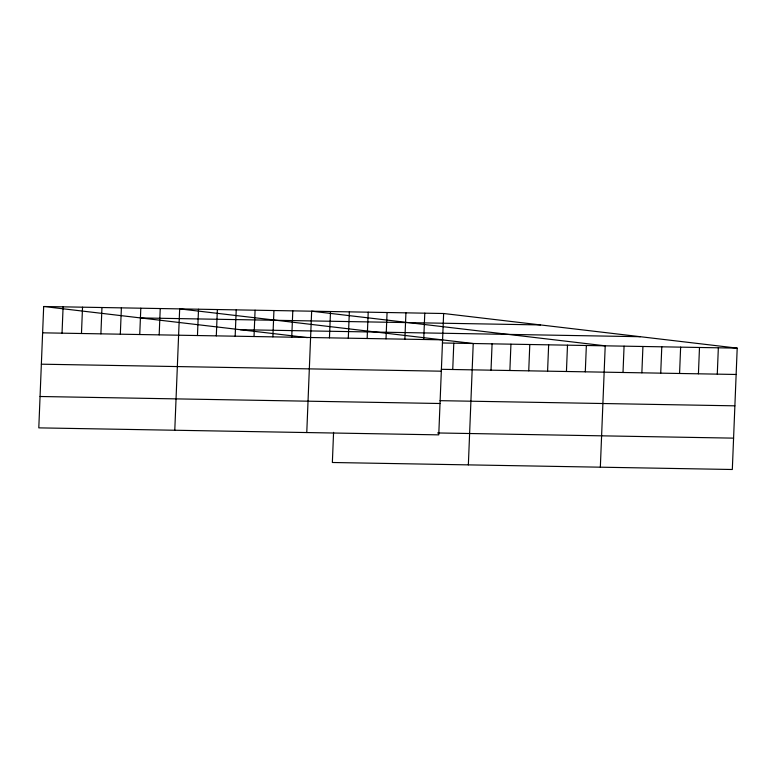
<?xml version="1.0" encoding="UTF-8"?>
<svg xmlns="http://www.w3.org/2000/svg" width="776" height="776" viewBox="0 0 776 776"><rect width="100%" height="100%" fill="white"/><g stroke="black" fill="none" stroke-linecap="round" stroke-linejoin="round"><path stroke-width="1.16" d="M43.679 306.501L38.8 427.867L438.76 434.861L443.639 313.504L43.679 306.501L307.335 337.608M62.041 333.176L63.098 306.84M81.47 333.515L82.528 307.18M100.899 333.855L101.957 307.519M120.328 334.194L121.386 307.859M139.748 334.534L140.805 308.198M159.177 334.873L160.234 308.538M174.784 430.243L179.663 308.887L473.224 343.516L468.355 464.873M197.463 335.542L198.52 309.217M216.31 335.872L217.367 309.546M235.167 336.202L236.224 309.876M254.024 336.532L255.081 310.206M272.88 336.862L273.938 310.536M291.737 337.191L292.795 310.866M306.772 432.552L311.651 311.195L605.212 345.824L600.343 467.191M329.451 337.851L330.508 311.525M333.573 432.339L332.361 462.496L732.321 469.499L737.2 348.133L443.639 313.504M348.298 338.181L349.355 311.855M367.155 338.511L368.212 312.185M386.011 338.84L387.069 312.515M404.868 339.17L405.926 312.844M423.725 339.5L424.782 313.174M452.738 369.502L453.795 343.176M491.024 370.171L492.081 343.846M509.88 370.501L510.938 344.175M528.737 370.831L529.795 344.505M547.584 371.17L548.651 344.835M566.441 371.5L567.498 345.165M585.298 371.83L586.355 345.495M623.012 372.49L624.069 346.154M641.868 372.82L642.926 346.484M660.725 373.149L661.783 346.814M679.572 373.479L680.63 347.144M698.429 373.809L699.486 347.473M717.286 374.139L718.343 347.803M140.553 317.927L540.513 324.931M240.366 329.703L640.326 336.706M42.612 332.826L442.582 339.83M442.368 342.973L737.2 348.133M441.311 369.308L736.143 374.469M41.361 364.186L441.321 371.19M440.05 400.668L734.882 405.829M40.061 396.497L440.021 403.501M437.615 432.959L733.582 438.139"/></g></svg>
